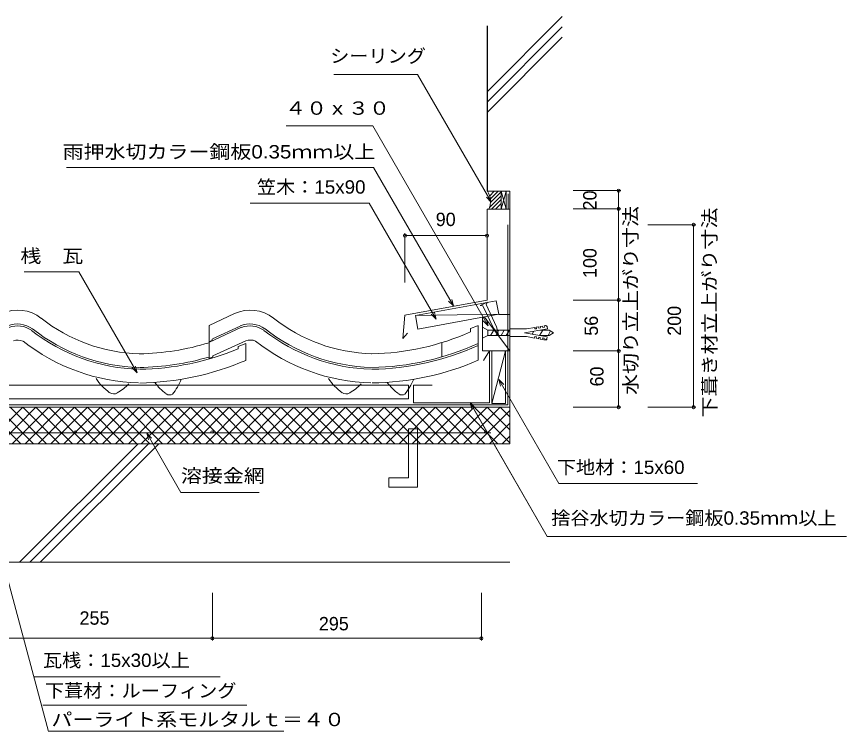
# Model space of a CAD drawing. Units: millimetres, scale not verified. Extents: x -652 to 746, y -392 to 392.
# Drawn here: x -164 to 746, y -392 to 392 of the extents above; entities that cross this region are included whole.
import ezdxf
from ezdxf.enums import TextEntityAlignment as Align

# ---------------------------------------------------------------- set-up
doc = ezdxf.new("R2010")
doc.units = ezdxf.units.MM
doc.header["$LTSCALE"] = 10
doc.linetypes.add('DASHED1', pattern=[1.8, 1.2, -0.6])
doc.linetypes.add('DASHED3', pattern=[4, 3, -1])
for name, color, linetype, lineweight in [('0-0_LAYER001', 1, 'Continuous', 18), ('0-1_LAYER003', 7, 'Continuous', 18), ('0-2_LAYER004', 2, 'Continuous', 18), ('0-3_LAYER005', 2, 'Continuous', 18), ('0-4_LAYER006', 2, 'Continuous', 18), ('0-5_LAYER007', 2, 'Continuous', 18)]:
    doc.layers.add(name, color=color, linetype=linetype, lineweight=lineweight)
doc.styles.add('2', font='')
doc.styles.add('ＭＳ ゴシック', font='')
doc.styles.get('2').set_extended_font_data('2')
doc.styles.get('ＭＳ ゴシック').set_extended_font_data('MS Gothic')

msp = doc.modelspace()

# ---------------------------------------------------------------- linework, layer by layer
at = {"layer": '0-0_LAYER001', "color": 7}
for p, q in [((194.79, 328.23), (183.99, 328.23)), ((145.56, 272.21), (131.49, 272.21)), ((-6.5, 226.36), (-109.41, 226.36)), ((-136.05, 111.94), (-155.73, 111.94)), ((83.8, -129.82), (102.15, -129.82)), ((651.97, -178.04), (746.08, -178.04))]:
    msp.add_line(p, q, dxfattribs=at)
at = {"layer": '0-0_LAYER001', "color": 2}
for p, q in [((367.44, 200.56), (367.44, 180.56)), ((498.77, 201.02), (446.27, 201.02)), ((496.27, 181.02), (496.27, 201.02)), ((498.77, 181.02), (446.27, 181.02)), ((496.27, 81.02), (496.27, 181.02)), ((580.98, 163.59), (528.48, 163.59)), ((578.48, -36.41), (578.48, 163.59)), ((344.46, 75.01), (352.54, 78.77)), ((347.49, 74.66), (344.46, 75.01)), ((347.49, 74.66), (358.9, 50.19)), ((350.85, 76.23), (352.54, 78.77)), ((350.85, 76.23), (362.26, 51.76)), ((498.77, 81.02), (446.27, 81.02)), ((496.27, 25.22), (496.27, 81.02)), ((364.72, 65.22), (376.95, 65.22)), ((346.95, 25.22), (346.95, 62.21)), ((376.95, 25.22), (349.17, 62.26)), ((346.95, 39.22), (346.95, 51.22)), ((352.95, 48.22), (346.95, 51.22)), ((352.95, 42.22), (352.95, 48.22)), ((376.95, 48.22), (352.95, 48.22)), ((355.84, 42.22), (359.3, 48.22)), ((358.9, 50.19), (364.36, 43.12)), ((361.56, 42.22), (365.03, 48.22)), ((364.36, 43.12), (362.26, 51.76)), ((367.29, 42.22), (370.75, 48.22)), ((373.01, 42.22), (376.47, 48.22)), ((376.95, 49.47), (395.15, 49.47)), ((376.95, 40.97), (376.95, 49.47)), ((392.93, 45.22), (418.2, 49.67)), ((404.25, 51.07), (395.15, 49.47)), ((401.29, 43.74), (403.18, 47.02)), ((404.54, 49.4), (404.25, 51.07)), ((404.54, 49.4), (406.22, 49.69)), ((408.58, 51.83), (405.92, 51.36)), ((406.22, 49.69), (405.92, 51.37)), ((408.88, 50.16), (408.58, 51.83)), ((408.88, 50.16), (410.55, 50.46)), ((409.67, 42.26), (413.11, 48.22)), ((419.95, 48.22), (409.94, 48.22)), ((412.91, 52.6), (410.26, 52.13)), ((410.55, 50.46), (410.26, 52.13)), ((413.21, 50.92), (412.91, 52.6)), ((413.21, 50.92), (414.88, 51.22)), ((416.07, 53.15), (414.59, 52.89)), ((414.88, 51.22), (414.59, 52.89)), ((417.8, 51.94), (418.2, 49.67)), ((418.88, 42.22), (421.73, 47.15)), ((424.95, 45.22), (419.95, 48.22)), ((346.95, 39.22), (352.95, 42.22)), ((376.95, 42.22), (352.95, 42.22)), ((376.95, 40.97), (395.15, 40.97)), ((392.93, 45.22), (418.03, 40.79)), ((404.07, 39.39), (395.15, 40.97)), ((404.37, 41.07), (404.07, 39.39)), ((404.37, 41.07), (406.04, 40.77)), ((406.04, 40.77), (405.75, 39.1)), ((408.41, 38.63), (405.75, 39.1)), ((408.7, 40.3), (408.41, 38.63)), ((408.7, 40.3), (410.38, 40.01)), ((419.95, 42.22), (409.95, 42.22)), ((410.38, 40.01), (410.08, 38.33)), ((412.74, 37.87), (410.08, 38.33)), ((413.04, 39.54), (412.74, 37.87)), ((413.04, 39.54), (414.71, 39.24)), ((414.71, 39.24), (414.41, 37.57)), ((415.89, 37.31), (414.41, 37.57)), ((417.63, 38.53), (418.03, 40.79)), ((419.95, 42.22), (424.95, 45.22)), ((346.95, 25.22), (376.95, 25.22)), ((354.62, 25.22), (348.22, 14.62)), ((372.15, 25.22), (357.15, -32.16)), ((498.77, 25.22), (446.27, 25.22)), ((496.27, -36.41), (496.27, 25.22)), ((-227.61, -24.31), (-129.15, -391.79)), ((498.77, -36.41), (446.27, -36.41)), ((580.98, -36.41), (528.48, -36.41)), ((376.95, -76.41), (-651.97, -76.41)), ((50.76, -292.24), (50.76, -239.74)), ((345.76, -292.24), (345.76, -239.74)), ((-204.24, -289.74), (50.76, -289.74)), ((50.76, -289.74), (345.76, -289.74)), ((-145.6, -331.83), (59.22, -331.83)), ((-128.37, -391.58), (128.95, -391.58))]:
    msp.add_line(p, q, dxfattribs=at)
at = {"layer": '0-0_LAYER001', "color": 4}
for p, q in [((47.2, 53.35), (74.9, 66.2)), ((47.2, 18.63), (47.2, 53.35)), ((47.61, 34.78), (82.65, 51.17)), ((50.94, 38.55), (81.22, 52.59)), ((341.54, 52.95), (333.82, 49.94)), ((333.82, 49.94), (333.82, 46.26)), ((342.2, 14.99), (342.2, 53.35)), ((50.68, 36.83), (47.32, 35.51)), ((50.68, 38.32), (50.68, 36.83)), ((51.21, 20.09), (87.4, 36.24)), ((78.93, 30.15), (87.32, 33.29)), ((78.93, 30.15), (78.93, 27.72)), ((87.32, 14.98), (87.32, 33.29)), ((302.2, 18.68), (302.2, 34.34)), ((51.21, 20.09), (51.21, 18.67))]:
    msp.add_line(p, q, dxfattribs=at)
at = {"layer": '0-0_LAYER001'}
for p, q in [((-199.42, -36.41), (-159.42, -76.41)), ((-196.99, -76.41), (-156.99, -36.41)), ((-185.27, -36.41), (-145.27, -76.41)), ((-182.85, -76.41), (-142.85, -36.41)), ((-171.13, -36.41), (-131.13, -76.41)), ((-168.71, -76.41), (-128.71, -36.41)), ((-156.99, -36.41), (-116.99, -76.41)), ((-154.56, -76.41), (-114.56, -36.41)), ((-142.85, -36.41), (-102.85, -76.41)), ((-140.42, -76.41), (-100.42, -36.41)), ((-128.71, -36.41), (-88.71, -76.41)), ((-126.28, -76.41), (-86.28, -36.41)), ((-114.56, -36.41), (-74.56, -76.41)), ((-112.14, -76.41), (-72.14, -36.41)), ((-100.42, -36.41), (-60.42, -76.41)), ((-98, -76.41), (-58, -36.41)), ((-86.28, -36.41), (-46.28, -76.41)), ((-83.85, -76.41), (-43.85, -36.41)), ((-72.14, -36.41), (-32.14, -76.41)), ((-69.71, -76.41), (-29.71, -36.41)), ((-58, -36.41), (-18, -76.41)), ((-55.57, -76.41), (-15.57, -36.41)), ((-43.85, -36.41), (-3.85, -76.41)), ((-41.43, -76.41), (-1.43, -36.41)), ((-29.71, -36.41), (10.29, -76.41)), ((-27.28, -76.41), (12.72, -36.41)), ((-15.57, -36.41), (24.43, -76.41)), ((-13.14, -76.41), (26.86, -36.41)), ((-1.43, -36.41), (38.57, -76.41)), ((1, -76.41), (41, -36.41)), ((12.72, -36.41), (52.72, -76.41)), ((15.14, -76.41), (55.14, -36.41)), ((26.86, -36.41), (66.86, -76.41)), ((29.28, -76.41), (69.28, -36.41)), ((41, -36.41), (81, -76.41)), ((43.43, -76.41), (83.43, -36.41)), ((55.14, -36.41), (95.14, -76.41)), ((57.57, -76.41), (97.57, -36.41)), ((69.28, -36.41), (109.28, -76.41)), ((71.71, -76.41), (111.71, -36.41)), ((83.43, -36.41), (123.43, -76.41)), ((85.85, -76.41), (125.85, -36.41)), ((97.57, -36.41), (137.57, -76.41)), ((99.99, -76.41), (139.99, -36.41)), ((111.71, -36.41), (151.71, -76.41)), ((114.14, -76.41), (154.14, -36.41)), ((125.85, -36.41), (165.85, -76.41)), ((128.28, -76.41), (168.28, -36.41)), ((139.99, -36.41), (179.99, -76.41)), ((142.42, -76.41), (182.42, -36.41)), ((154.14, -36.41), (194.14, -76.41)), ((156.56, -76.41), (196.56, -36.41)), ((168.28, -36.41), (208.28, -76.41)), ((170.71, -76.41), (210.71, -36.41)), ((182.42, -36.41), (222.42, -76.41)), ((184.85, -76.41), (224.85, -36.41)), ((196.56, -36.41), (236.56, -76.41)), ((198.99, -76.41), (238.99, -36.41)), ((210.71, -36.41), (250.71, -76.41)), ((213.13, -76.41), (253.13, -36.41)), ((224.85, -36.41), (264.85, -76.41)), ((227.27, -76.41), (267.27, -36.41)), ((238.99, -36.41), (278.99, -76.41)), ((241.42, -76.41), (281.42, -36.41)), ((253.13, -36.41), (293.13, -76.41)), ((255.56, -76.41), (295.56, -36.41)), ((267.27, -36.41), (307.27, -76.41)), ((269.7, -76.41), (309.7, -36.41)), ((281.42, -36.41), (321.42, -76.41)), ((283.84, -76.41), (323.84, -36.41)), ((295.56, -36.41), (335.56, -76.41)), ((297.98, -76.41), (337.98, -36.41)), ((309.7, -36.41), (349.7, -76.41)), ((312.13, -76.41), (352.13, -36.41)), ((323.84, -36.41), (363.84, -76.41)), ((326.27, -76.41), (366.27, -36.41)), ((337.98, -36.41), (376.95, -75.38)), ((340.41, -76.41), (376.95, -39.87)), ((352.13, -36.41), (376.95, -61.24)), ((366.27, -36.41), (376.95, -47.1)), ((354.55, -76.41), (376.95, -54.01)), ((368.7, -76.41), (376.95, -68.15))]:
    msp.add_line(p, q, dxfattribs=at)
at = {"layer": '0-0_LAYER001', "color": 2}
for points in [[(356.53, 188.38), (275.79, 328.23), (194.79, 328.23)], [(353.17, 52.91), (226.56, 272.21), (145.56, 272.21)], [(354.59, 195.62), (356.53, 188.38), (351.23, 193.68)], [(351.23, 60.16), (353.17, 52.91), (347.86, 58.22)], [(335.26, -38.67), (333.31, -31.42), (338.62, -36.73)], [(333.31, -31.42), (417.97, -178.04), (651.97, -178.04)]]:
    msp.add_lwpolyline(points, dxfattribs=at)
at = {"layer": '0-0_LAYER001', "color": 4}
msp.add_lwpolyline([(51.21, 18.67), (47.32, 16.84), (47.32, 34.33)], dxfattribs=at)
at = {"layer": '0-0_LAYER001', "color": 2}
for centre in [(496.27, 201.02), (496.27, 181.02), (496.27, 181.02), (578.48, 163.59), (496.27, 81.02), (496.27, 81.02), (496.27, 25.22), (496.27, 25.22), (496.27, -36.41), (578.48, -36.41), (50.76, -289.74), (50.76, -289.74), (345.76, -289.74)]:
    msp.add_circle(centre, 1.7, dxfattribs=at)
for centre, radius, start, end in [((335.14, 189.19), 20.69, 335.49168, 33.31955), ((416.32, 51.67), 1.5, 10.45127, 99.63753), ((416.15, 38.79), 1.5, 259.83899, 350.14733)]:
    msp.add_arc(centre, radius, start, end, dxfattribs=at)
at = {"layer": '0-0_LAYER001', "color": 4}
for centre, radius, start, end in [((-162.53, 29.36), 40.68, 51.53531, 115.27963), ((92.36, 29.37), 40.68, 51.53531, 115.27963), ((-162.87, 27.09), 27.73, 54.17618, 112.93031), ((-24.29, 204.48), 182.38, 231.7756, 268.38173), ((92.01, 27.1), 27.73, 54.17618, 112.93031), ((230.6, 204.49), 182.38, 231.7756, 268.38173), ((-162.89, 26.59), 26.21, 54.56427, 111.2666), ((-24.29, 204.48), 199.38, 231.7756, 268.38173), ((-24.29, 204.48), 199.38, 231.7756, 268.38173), ((-24.29, 204.48), 197.38, 231.7756, 268.38173), ((92, 26.6), 26.21, 54.56427, 111.2666), ((230.6, 204.49), 199.38, 231.7756, 268.38173), ((230.6, 204.49), 199.38, 231.7756, 268.38173), ((230.6, 204.49), 197.38, 231.7756, 268.38173), ((221.06, 297.38), 275.28, 270.90795, 294.18137), ((-162.38, 24.13), 13.08, 65.55343, 112.8327), ((92.51, 24.14), 13.08, 65.55343, 112.8327), ((-24.29, 204.48), 214.38, 231.7756, 268.38173), ((-24.29, 204.48), 214.38, 231.7756, 268.38173), ((-33.83, 297.37), 275.28, 270.90795, 287.11988), ((-33.83, 297.37), 292.28, 270.90795, 292.69346), ((230.6, 204.49), 214.38, 231.7756, 268.38173), ((230.6, 204.49), 214.38, 231.7756, 268.38173), ((221.06, 297.38), 290.28, 270.90795, 294.66739), ((221.06, 297.38), 292.28, 270.90795, 294.48746), ((-33.83, 297.37), 290.28, 270.90795, 286.21009), ((-33.83, 297.37), 307.28, 270.90795, 293.21983), ((221.06, 297.38), 307.28, 270.90795, 293.21983), ((-27.61, 27.28), 58.84, 213.2508, 234.31144), ((-47.68, 21.1), 69.67, 321.65733, 337.34946), ((227.28, 27.29), 58.84, 213.2508, 234.31144), ((207.21, 21.11), 69.67, 321.65733, 337.34946), ((-73.98, 18.59), 44.13, 297.62161, 318.2313), ((30.18, 20.98), 52.18, 215.53767, 234.46232), ((180.9, 18.61), 44.13, 297.62161, 318.2313), ((285.07, 20.99), 52.18, 215.53767, 234.46232), ((-57.48, -13.88), 7.95, 234.52014, 301.23766), ((3.85, -16.72), 6.27, 234.10575, 303.29033), ((197.4, -13.86), 7.95, 234.52014, 301.23766), ((258.74, -16.71), 6.27, 234.10575, 303.29033)]:
    msp.add_arc(centre, radius, start, end, dxfattribs=at)
at = {"layer": '0-1_LAYER003'}
for p, q in [((351.95, 309.22), (434.52, 391.79)), ((351.95, 200.56), (351.95, 381.75)), ((434.52, 380.48), (351.95, 297.91)), ((352.43, 200.56), (352.43, 381.75)), ((434.52, 369.16), (352.43, 287.07)), ((275.79, 328.23), (194.79, 328.23)), ((145.56, 272.21), (226.56, 272.21)), ((353.17, 52.91), (226.56, 272.21)), ((227.5, 226.36), (-6.5, 226.36)), ((227.5, 226.36), (315.12, 74.6)), ((367.44, 200.56), (372.9, 180.56)), ((367.44, 180.56), (372.9, 200.56)), ((372.9, 180.56), (372.9, 200.56)), ((446.27, 201.02), (497.97, 201.02)), ((496.27, 201.02), (496.27, -36.41)), ((356.29, 188.79), (354.85, 195.49)), ((92.34, 187.13), (222.84, 187.13)), ((296.11, 60.22), (222.84, 187.13)), ((446.27, 181.02), (497.97, 181.02)), ((528.48, 163.59), (580.18, 163.59)), ((261.95, 153.41), (261.95, 100.17)), ((351.95, 151.71), (261.95, 151.71)), ((-136.05, 111.94), (-95.55, 111.94)), ((-31.76, 1.45), (-95.55, 111.94)), ((446.27, 81.02), (497.97, 81.02)), ((364.72, 65.42), (273.49, 63.96)), ((364.72, 65.22), (376.95, 65.22)), ((346.95, 25.22), (346.95, 62.16)), ((376.95, 25.22), (349.17, 62.26)), ((352.95, 48.22), (346.95, 51.22)), ((376.95, 48.22), (352.95, 48.22)), ((376.95, 49.47), (395.15, 49.47)), ((352.95, 42.22), (346.95, 39.22)), ((376.95, 40.97), (395.15, 40.97)), ((354.62, 25.22), (348.22, 14.62)), ((372.15, 25.22), (357.15, -32.16)), ((446.27, 25.22), (497.97, 25.22)), ((364.96, -6.13), (370.26, -11.43)), ((364.96, -6.13), (366.9, -13.37)), ((364.96, -6.13), (430.75, -120.08)), ((-227.61, -24.31), (-129.15, -391.79)), ((333.31, -31.42), (335.26, -38.67)), ((338.62, -36.73), (333.31, -31.42)), ((333.34, -31.54), (417.97, -178.04)), ((-651.97, -36.41), (376.95, -36.41)), ((497.97, -36.41), (446.27, -36.41)), ((578.48, -36.41), (528.48, -36.41)), ((-21.31, -64.93), (-19.37, -72.17)), ((-21.31, -64.93), (-16.01, -70.23)), ((-21.31, -64.93), (16.15, -129.82)), ((376.95, -76.41), (-651.97, -76.41)), ((-160.64, -206.41), (-30.64, -76.41)), ((-19.33, -76.41), (-149.33, -206.41)), ((-138.01, -206.41), (-8.01, -76.41)), ((430.75, -120.08), (582.7, -120.08)), ((16.15, -129.82), (83.8, -129.82)), ((417.97, -178.04), (651.97, -178.04)), ((376.95, -206.41), (-651.97, -206.41)), ((50.76, -291.44), (50.76, -239.74)), ((345.76, -291.44), (345.76, -239.74)), ((-459.24, -289.74), (345.76, -289.74)), ((-128.37, -391.58), (128.95, -391.58))]:
    msp.add_line(p, q, dxfattribs=at)
at = {"layer": '0-1_LAYER003', "color": 2}
for p, q in [((261.95, 154.21), (261.95, 100.17)), ((261.95, 151.71), (351.95, 151.71)), ((351.95, 126.64), (351.95, 99.14))]:
    msp.add_line(p, q, dxfattribs=at)
at = {"layer": '0-1_LAYER003'}
for points in [[(275.79, 328.23), (356.47, 188.62), (351.23, 193.68)], [(351.95, 200.56), (376.95, 200.56), (376.95, -75.38)], [(367.44, 180.56), (367.44, 199.59), (367.44, 200.56)], [(351.95, 81.02), (351.95, 180.56), (376.95, 180.56)], [(-651.97, -33.91), (374.63, -33.91), (374.63, 163.59)], [(578.48, 163.59), (578.48, -36.41), (580.18, -36.41)], [(264.87, 44.91), (259.57, 38.95), (261.95, 64.54), (351.95, 81.02)], [(313.17, 81.85), (315.12, 74.6), (309.81, 79.91)], [(290.81, 65.52), (296.11, 60.22), (294.17, 67.46)], [(347.86, 58.22), (353.17, 52.91), (351.23, 60.16)], [(352.95, 48.22), (352.95, 42.22), (376.95, 42.22)], [(395.15, 49.47), (404.25, 51.07), (404.25, 51.07), (404.54, 49.4), (406.22, 49.69), (405.92, 51.36), (408.58, 51.83), (408.88, 50.16), (410.55, 50.46), (410.26, 52.13), (412.91, 52.6), (413.21, 50.92), (414.88, 51.22), (414.59, 52.89), (416.07, 53.16), (417.8, 51.94), (418.2, 49.67), (392.93, 45.22), (418.03, 40.79), (417.63, 38.53), (415.89, 37.31), (414.41, 37.57), (414.71, 39.24), (413.04, 39.54), (412.74, 37.87), (410.08, 38.33), (410.38, 40.01), (408.7, 40.3), (408.41, 38.63), (405.75, 39.1), (406.04, 40.77), (404.37, 41.07), (404.07, 39.39), (395.15, 40.97)], [(291.77, -12.27), (271.22, -12.27), (271.22, -31.54), (354.62, -31.54), (354.62, 25.22), (346.95, 25.22), (376.95, 25.22)], [(372.15, 25.22), (372.15, -32.16), (357.15, -32.16), (357.15, 25.22)], [(-33.7, 8.69), (-31.76, 1.45), (-37.06, 6.75)], [(-651.97, -12.27), (265.95, -12.27), (265.95, -27.27), (-651.97, -27.27)], [(376.95, -76.41), (376.95, -75.38), (376.95, -76.41)], [(-145.6, -331.83), (59.22, -331.83), (-145.21, -331.83)]]:
    msp.add_lwpolyline(points, dxfattribs=at)
at = {"layer": '0-1_LAYER003', "color": 2}
for points in [[(315.12, 74.6), (227.5, 226.36), (-6.5, 226.36)], [(296.11, 60.22), (222.84, 187.13), (92.34, 187.13)], [(-31.76, 1.45), (-95.55, 111.94), (-136.05, 111.94)], [(313.17, 81.85), (315.12, 74.6), (309.81, 79.91)], [(294.17, 67.46), (296.11, 60.22), (290.81, 65.52)], [(-33.7, 8.69), (-31.76, 1.45), (-37.06, 6.75)], [(366.9, -13.37), (364.96, -6.13), (370.26, -11.43)], [(364.96, -6.13), (430.75, -120.08), (582.7, -120.08)]]:
    msp.add_lwpolyline(points, dxfattribs=at)
at = {"layer": '0-1_LAYER003'}
for points in [[(362.02, 80.17), (273.49, 63.96), (276.19, 49.2), (364.72, 65.42)], [(344.46, 75.01), (352.54, 78.77), (350.85, 76.23), (362.26, 51.76), (364.36, 43.12), (358.9, 50.19), (347.49, 74.66)], [(265.71, -59.97), (275.71, -59.97), (275.71, -123.99), (244.34, -123.99), (244.34, -113.99), (265.71, -113.99)]]:
    msp.add_lwpolyline(points, close=True, dxfattribs=at)
at = {"layer": '0-1_LAYER003', "color": 2}
for centre in [(261.95, 151.71), (351.95, 151.71)]:
    msp.add_circle(centre, 1.7, dxfattribs=at)
at = {"layer": '0-1_LAYER003'}
msp.add_arc((335.14, 189.19), 20.69, 335.49168, 33.31955, dxfattribs=at)
at = {"layer": '0-2_LAYER004'}
for p, q in [((351.95, 309.22), (434.52, 391.79)), ((351.95, 200.56), (351.95, 381.75)), ((351.95, 297.91), (434.52, 380.48)), ((351.95, 286.6), (434.52, 369.16)), ((372.9, 200.56), (367.44, 180.56)), ((372.9, 180.56), (367.44, 200.56)), ((376.95, 200.56), (376.95, -76.41)), ((374.96, 180.66), (374.96, 197.6)), ((351.95, 180.56), (351.95, 81.02)), ((273.49, 63.96), (364.72, 65.42)), ((354.62, -31.54), (354.62, 25.22)), ((357.15, -32.16), (357.15, 25.22)), ((372.15, 25.22), (372.15, -32.16)), ((-352.83, -12.27), (265.95, -12.27)), ((265.95, -12.27), (265.95, -27.27)), ((-651.97, -27.27), (265.95, -27.27)), ((271.22, -31.54), (354.62, -31.54)), ((372.15, -32.16), (357.15, -32.16)), ((376.95, -36.41), (-651.97, -36.41)), ((-30.64, -76.41), (-160.64, -206.41)), ((-19.33, -76.41), (-149.33, -206.41)), ((-8.01, -76.41), (-138.01, -206.41))]:
    msp.add_line(p, q, dxfattribs=at)
at = {"layer": '0-2_LAYER004', "linetype": 'DASHED3'}
for q in [(374.63, 163.59), (-651.97, -33.91)]:
    msp.add_line((374.63, -33.91), q, dxfattribs=at)
at = {"layer": '0-2_LAYER004', "linetype": 'DASHED1'}
for p, q in [((265.71, -59.97), (275.71, -59.97)), ((265.71, -59.97), (265.71, -113.99)), ((275.71, -59.97), (275.71, -123.99)), ((244.34, -113.99), (244.34, -123.99)), ((265.71, -113.99), (244.34, -113.99)), ((275.71, -123.99), (244.34, -123.99))]:
    msp.add_line(p, q, dxfattribs=at)
at = {"layer": '0-2_LAYER004', "color": 3}
msp.add_line((355.96, -64.65), (-634.19, -64.65), dxfattribs=at)
at = {"layer": '0-2_LAYER004', "color": 7}
msp.add_line((-135.23, -362.93), (88.42, -362.93), dxfattribs=at)
at = {"layer": '0-2_LAYER004'}
msp.add_lwpolyline([(276.19, 49.2), (273.49, 63.96), (362.02, 80.17), (364.72, 65.42)], close=True, dxfattribs=at)
for points in [[(271.22, -31.54), (271.22, -12.27), (291.77, -12.27)], [(-19.37, -72.17), (-21.31, -64.93), (-16.01, -70.23)], [(-21.31, -64.93), (16.15, -129.82), (76.15, -129.82)], [(376.95, -206.41), (-424.28, -206.41), (-651.97, -206.41)]]:
    msp.add_lwpolyline(points, dxfattribs=at)
at = {"layer": '0-2_LAYER004', "color": 3}
for centre in [(-99.51, -63.42), (50.49, -63.42), (200.49, -63.42), (350.49, -63.42)]:
    msp.add_circle(centre, 1.3, dxfattribs=at)
at = {"layer": '0-3_LAYER005'}
for p, q in [((351.95, 200.56), (376.95, 200.56)), ((354.85, 195.49), (359.92, 200.56)), ((355.63, 192.03), (364.16, 200.56)), ((372.9, 180.56), (372.9, 200.56)), ((354.79, 182.7), (367.44, 195.35)), ((355.79, 187.95), (367.44, 199.59)), ((356.89, 180.56), (367.44, 191.11)), ((361.13, 180.56), (367.44, 186.87)), ((351.95, 180.56), (376.95, 180.56))]:
    msp.add_line(p, q, dxfattribs=at)
at = {"layer": '0-4_LAYER006'}
msp.add_line((261.95, 64.54), (351.95, 81.02), dxfattribs=at)
msp.add_lwpolyline([(261.95, 64.54), (259.57, 38.95), (264.87, 44.91)], dxfattribs=at)
at = {"layer": '0-5_LAYER007'}
msp.add_line((376.95, 200.56), (376.95, -66.41), dxfattribs=at)

# ---------------------------------------------------------------- texts
at = {"layer": '0-2_LAYER004', "color": 7}
for s, style, width, p in [('シーリング', '2', 1.05, (179.92, 336.9)), ('４０ｘ３０', '2', 1.15, (130.51, 279.76)), ('雨押水切カラー鋼板0.35ｍｍ以上', '2', 1.15, (-113.47, 231.89)), ('笠木：15x90', '2', 1.05, (99.62, 193.29)), ('桟\u3000瓦', '2', 1.15, (-159.8, 117.62)), ('下地材：15x60', '2', 1.05, (428.54, -114.01)), ('溶接金網', '2', 1.15, (16.24, -123.28)), ('捨谷水切カラー鋼板0.35ｍｍ以上', '2', 1.05, (422.36, -169.6)), ('瓦桟：15x30以上', '2', 1.05, (-135.09, -325.57)), ('下葺材：ルーフィング', 'ＭＳ ゴシック', 1.05, (-132.81, -358.91)), ('パーライト系モルタルｔ＝４０', 'ＭＳ ゴシック', 1.15, (-125.79, -390.47))]:
    msp.add_text(s, height=14.66, dxfattribs=dict(at, style=style, width=width)).set_placement(p, align=Align.BOTTOM_LEFT)
at = {"layer": '0-2_LAYER004', "color": 7, "style": '2'}
for s, p in [('20', (476.41, 179.39)), ('100', (476.41, 105.27)), ('200', (569.06, 41.95)), ('56', (477.95, 41.95)), ('60', (484.13, -13.64))]:
    msp.add_text(s, height=14.66, rotation=90, dxfattribs=at).set_placement(p, align=Align.BOTTOM_LEFT)
at = {"layer": '0-2_LAYER004', "color": 7, "style": '2', "width": 1.15}
for s, p in [('水切り立上がり寸法', (521.19, -22.9)), ('下葺き材立上がり寸法', (607.67, -47.61))]:
    msp.add_text(s, height=14.66, rotation=90, dxfattribs=at).set_placement(p, align=Align.BOTTOM_LEFT)
at = {"layer": '0-2_LAYER004', "color": 7, "style": '2'}
for s, p in [('90', (295.74, 157.77)), ('255', (-94.94, -279.24)), ('295', (167.57, -285.42))]:
    msp.add_text(s, height=14.66, dxfattribs=at).set_placement(p, align=Align.BOTTOM_LEFT)

doc.saveas('drawing.dxf')
